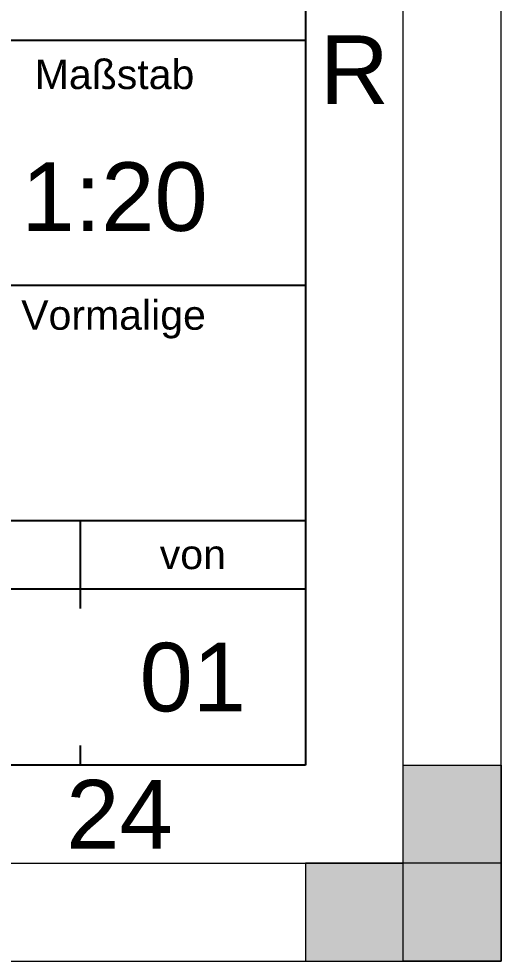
# Paper-space layout 'A0 - Landscape' of a CAD drawing. Header units: millimetres. Extents: x 0 to 1494, y 0 to 841.
# Drawn here: x 1164.36 to 1189, y 0 to 48.1 of the extents above; entities that cross this region are included whole.
import ezdxf
from ezdxf.enums import TextEntityAlignment as Align

# ---------------------------------------------------------------- set-up
doc = ezdxf.new("R2010")
doc.units = ezdxf.units.MM
for name, color, linetype, lineweight in [('CDL_FRAME', 7, 'Continuous', 18), ('CDL_FRAME_GREEN', 3, 'Continuous', 18), ('CDL_FRAME_RED', 1, 'Continuous', 18)]:
    doc.layers.add(name, color=color, linetype=linetype, lineweight=lineweight)
for name, color, linetype in [('CDL_LANGUAGE_DE', 3, 'Continuous'), ('CDL_TITLE_BLOCK', 7, 'Continuous'), ('CDL_TITLE_BLOCK_CYAN', 4, 'Continuous'), ('CDL_TITLE_BLOCK_GREEN', 3, 'Continuous'), ('CDL_TITLE_BLOCK_RED', 1, 'Continuous')]:
    doc.layers.add(name, color=color, linetype=linetype)
doc.styles.add('RHI-CD2012', font='arial.ttf', dxfattribs={"height": 3})
doc.styles.add('RHI_BORDER', font='arial.ttf')
doc.styles.add('RHI_HEADER2017-H1_5', font='arial.ttf', dxfattribs={"height": 1.5})
doc.styles.add('RHI_HEADER2017-H2', font='arial.ttf', dxfattribs={"height": 2})
doc.styles.add('RHI_HEADER2017-H3', font='arial.ttf', dxfattribs={"height": 3})
doc.styles.add('RHI_HEADER2017-H4', font='arial.ttf', dxfattribs={"height": 4})

# ---------------------------------------------------------------- blocks, each defined once
blk = doc.blocks.new('LANDSCAPE_DINA0_FRAME_REV03_ISO5457')
at = {"layer": 'CDL_FRAME_GREEN'}
h = blk.add_hatch(color=256, dxfattribs=at)
h.dxf.hatch_style = 1
h.paths.add_polyline_path([(1184, 5), (1189, 5), (1189, 10), (1184, 10)])
h = blk.add_hatch(color=256, dxfattribs=at)
h.dxf.hatch_style = 1
h.paths.add_polyline_path([(1184, 0), (1179, 0), (1179, 5), (1184, 5)])
h = blk.add_hatch(color=256, dxfattribs=at)
h.dxf.hatch_style = 1
h.paths.add_polyline_path([(1184, 0), (1189, 0), (1189, 5), (1184, 5)])
at = {"layer": 'CDL_FRAME', "linetype": 'Continuous'}
for p, q in [((1179, 10), (1179, 831)), ((20, 10), (1179, 10))]:
    blk.add_line(p, q, dxfattribs=at)
at = {"layer": 'CDL_FRAME_GREEN', "linetype": 'Continuous'}
for p, q in [((1189, 0), (1189, 841)), ((0, 0), (1189, 0))]:
    blk.add_line(p, q, dxfattribs=at)
at = {"layer": 'CDL_FRAME_GREEN'}
for points in [[(1184, 10), (1189, 10), (1189, 0), (1184, 0)], [(1189, 5), (1179, 5), (1179, 0), (1189, 0)]]:
    blk.add_lwpolyline(points, close=True, dxfattribs=at)
at = {"layer": 'CDL_FRAME_RED', "linetype": 'Continuous'}
for p, q in [((1184, 5), (1184, 836)), ((15, 5), (1184, 5))]:
    blk.add_line(p, q, dxfattribs=at)
at = {"layer": 'CDL_FRAME_GREEN', "linetype": 'Continuous', "style": 'RHI_BORDER'}
for s, p in [('R', (1181.5, 45.5)), ('24', (1169.5, 7.5))]:
    blk.add_text(s, height=3.5, dxfattribs=at).set_placement(p, align=Align.MIDDLE_CENTER)
blk = doc.blocks.new('LANDSCAPE_DIN_TITLEBLOCK_REV07_ISO7200')
at = {"layer": 'CDL_TITLE_BLOCK'}
for p, q in [((0, 59.5), (0, 0)), ((-91, 37.002), (0, 37.002)), ((-91, 24.502), (0, 24.502)), ((-91, 12.5), (0, 12.5)), ((0, 0), (-180, 0))]:
    blk.add_line(p, q, dxfattribs=at)
at = {"layer": 'CDL_TITLE_BLOCK_GREEN', "linetype": 'Continuous'}
for p, q in [((-11.5, 12.5), (-11.5, 8)), ((-91, 9), (0, 9)), ((-11.5, 1), (-11.5, 0))]:
    blk.add_line(p, q, dxfattribs=at)
at = {"layer": 'CDL_LANGUAGE_DE', "char_height": 1.5, "attachment_point": 5, "line_spacing_factor": 0.88, "style": 'RHI-CD2012'}
for s, insert in [('Maßstab', (-9.75, 35.252)), ('\\pxi-4.8,l4.8,t4.8;von', (-5.75, 10.75))]:
    blk.add_mtext(s, dxfattribs=dict(at, insert=insert))
at = {"layer": 'CDL_LANGUAGE_DE', "insert": (-9.801, 22.752), "char_height": 1.5, "width": 10.97034, "attachment_point": 5, "line_spacing_factor": 0.88, "style": 'RHI-CD2012'}
blk.add_mtext('Vormalige', dxfattribs=at)
at = {"layer": 'CDL_TITLE_BLOCK'}
for tag, height, style, p in [('CONSIGNEE-1', 3, 'RHI_HEADER2017-H3', (-178.5, 51.612)), ('CONSIGNEE-2', 3, 'RHI_HEADER2017-H3', (-178.5, 47.112)), ('COUNTRY_CONSIGNEE', 2, 'RHI_HEADER2017-H2', (-178.5, 43.908)), ('CLIENT', 3, 'RHI_HEADER2017-H3', (-178.5, 35.612)), ('COUNTRY_CLIENT', 2, 'RHI_HEADER2017-H2', (-178.5, 32.408)), ('UNIT_1ST_LANGUAGE', 3, 'RHI_HEADER2017-H3', (-178.5, 24.112)), ('UNIT_DISCRIPTION_1_1ST_LANGUAGE', 2, 'RHI_HEADER2017-H2', (-178.5, 20.908)), ('UNIT_DISCRIPTION_2_1ST_LANGUAGE', 2, 'RHI_HEADER2017-H2', (-178.5, 17.408)), ('UNIT_2ND_LANGUAGE', 3, 'RHI_HEADER2017-H3', (-178.5, 11.612)), ('UNIT_DISCRIPTION_1_2ND_LANGUAGE', 2, 'RHI_HEADER2017-H2', (-178.5, 8.408)), ('UNIT_DISCRIPTION_2_2ND_LANGUAGE', 2, 'RHI_HEADER2017-H2', (-178.5, 4.908))]:
    blk.add_attdef(tag, text='', height=height, dxfattribs=dict(at, style=style)).set_placement(p, align=Align.BOTTOM_LEFT)
at = {"layer": 'CDL_TITLE_BLOCK', "style": 'RHI_HEADER2017-H4'}
for tag, p in [('GEN-TITLE-SCA{5.42}', (-9.75, 29.023)), ('SIZE', (-84, 4.5)), ('DWG_NO', (-63, 4.5)), ('OF', (-5.75, 4.5)), ('REV', (-43.25, 4.5)), ('PA.', (-17.25, 4.5))]:
    blk.add_attdef(tag, text='', height=3.5, dxfattribs=at).set_placement(p, align=Align.MIDDLE_CENTER)
at = {"layer": 'CDL_TITLE_BLOCK_CYAN', "style": 'RHI_HEADER2017-H2'}
for tag, p in [('REV_4', (-176.35, 109.815)), ('REV_4_STATE', (-169.05, 109.815)), ('REV_4_DATE_DRAWN', (-157.401, 109.815)), ('REV_4_DRAWN_BY', (-142.901, 109.815)), ('REV_4_CHECKING_DATE', (-128.401, 109.815)), ('REV_4_CHECKED_BY', (-113.901, 109.815)), ('REV_3', (-176.35, 104.065)), ('REV_3_STATE', (-169.05, 104.065)), ('REV_3_DATE_DRAWN', (-157.401, 104.065)), ('REV_3_DRAWN_BY', (-142.901, 104.065)), ('REV_3_CHECKING_DATE', (-128.401, 104.065)), ('REV_3_CHECKED_BY', (-113.901, 104.065)), ('REV_2', (-176.35, 98.565)), ('REV_2_STATE', (-169.05, 98.565)), ('REV_2_DATE_DRAWN', (-157.401, 98.565)), ('REV_2_DRAWN_BY', (-142.901, 98.565)), ('REV_2_CHECKING_DATE', (-128.401, 98.565)), ('REV_2_CHECKED_BY', (-113.901, 98.565)), ('REV_1', (-176.35, 93.065)), ('REV_1_STATE', (-169.05, 93.065)), ('REV_1_DATE_DRAWN', (-157.401, 93.065)), ('REV_1_DRAWN_BY', (-142.901, 93.065)), ('REV_1_CHECKING_DATE', (-128.401, 93.065)), ('REV_1_CHECKED_BY', (-113.901, 93.065))]:
    blk.add_attdef(tag, text='', height=2, dxfattribs=at).set_placement(p, align=Align.MIDDLE_CENTER)
for tag, p in [('REV_4_MODIFICATION', (-105.401, 109.815)), ('REV_3_MODIFICATION', (-105.401, 104.065)), ('REV_2_MODIFICATION', (-105.401, 98.565)), ('REV_1_MODIFICATION', (-105.401, 93.065))]:
    blk.add_attdef(tag, text='', height=2, dxfattribs=at).set_placement(p, align=Align.MIDDLE_LEFT)
at = {"layer": 'CDL_TITLE_BLOCK_RED', "style": 'RHI_HEADER2017-H3'}
for tag, p in [('APPROVAL_COMPANY', (-173.4, 152.815)), ('APPROVAL_BY', (-157.5, 128.315)), ('APPROVAL_DATE', (-157.5, 122.315))]:
    blk.add_attdef(tag, text='', height=3, dxfattribs=at).set_placement(p, align=Align.MIDDLE_LEFT)
at = {"layer": 'CDL_TITLE_BLOCK_RED'}
for tag, height, style, p in [('APPROVED', 1.5, 'RHI_HEADER2017-H1_5', (-88.4, 146.815)), ('APPR_AS_CORR', 1.5, 'RHI_HEADER2017-H1_5', (-88.4, 142.315)), ('REV_RESUB', 1.5, 'RHI_HEADER2017-H1_5', (-88.4, 137.815)), ('REJECTED', 1.5, 'RHI_HEADER2017-H1_5', (-88.4, 133.315)), ('CREATION_DATE', 2, 'RHI_HEADER2017-H2', (-62.206, 31.252)), ('DRAWN_BY', 2, 'RHI_HEADER2017-H2', (-46, 31.252)), ('CHECKING_DATE', 2, 'RHI_HEADER2017-H2', (-62, 26.752)), ('CHECKED_BY', 2, 'RHI_HEADER2017-H2', (-46, 26.752)), ('FORMER', 1.5, 'RHI_HEADER2017-H1_5', (-9.75, 15.954))]:
    blk.add_attdef(tag, text='', height=height, dxfattribs=dict(at, style=style)).set_placement(p, align=Align.MIDDLE_CENTER)

psp = doc.layouts.new('A0 - Landscape')

# ---------------------------------------------------------------- block references
at = {"layer": 'CDL_TITLE_BLOCK', "lineweight": 0}
psp.add_blockref('LANDSCAPE_DINA0_FRAME_REV03_ISO5457', (0, 0), dxfattribs=at)

# ---------------------------------------------------------------- next in the draw order: block references
at = {"lineweight": 0}
ref = psp.add_blockref('LANDSCAPE_DIN_TITLEBLOCK_REV07_ISO7200', (1179, 10), dxfattribs=at)
ref.add_attrib('OF', '01', dxfattribs={"layer": 'CDL_TITLE_BLOCK', "height": 3.5, "style": 'RHI_HEADER2017-H4'}).set_placement((1173.25, 14.5), align=Align.MIDDLE_CENTER)
ref.add_attrib('GEN-TITLE-SCA{5.42}', '1:20', dxfattribs={"layer": 'CDL_TITLE_BLOCK', "height": 3.5, "style": 'RHI_HEADER2017-H4'}).set_placement((1169.25, 39.023), align=Align.MIDDLE_CENTER)

doc.saveas('drawing.dxf')
